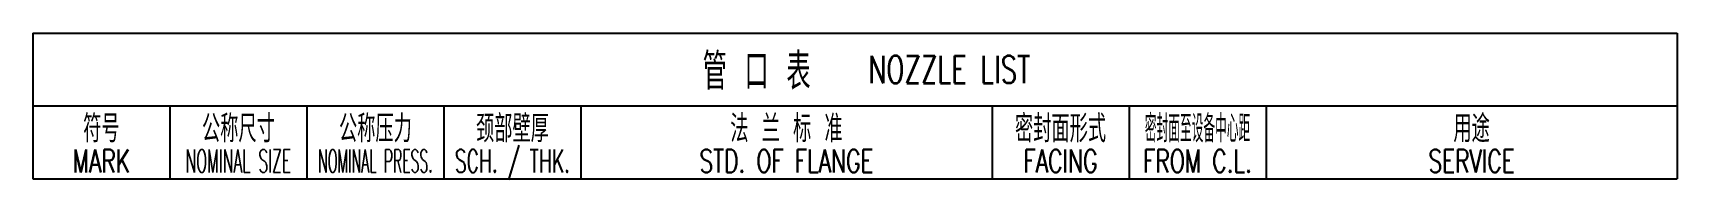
# Model space of a CAD drawing. Extents: x -180 to 0, y -16 to 0.
import ezdxf
from ezdxf.enums import TextEntityAlignment as Align

# ---------------------------------------------------------------- set-up
doc = ezdxf.new("R2010")
doc.units = 0
doc.header["$MEASUREMENT"] = 0
doc.layers.get('0').update_dxf_attribs({"linetype": 'CONTINUOUS'})
doc.styles.add('STADHLSD', font='romans.shx', dxfattribs={"width": 0.7, "bigfont": 'hlstd.shx'})

msp = doc.modelspace()

# ---------------------------------------------------------------- linework, layer by layer
at = {"color": 4, "linetype": 'Continuous'}
for p, q in [((-180, 0), (-180, -16)), ((-180, 0), (0, 0)), ((0, 0), (0, -16)), ((-180, -8), (0, -8)), ((-180, -16), (0, -16))]:
    msp.add_line(p, q, dxfattribs=at)
at = {"color": 2, "linetype": 'Continuous'}
for p, q in [((-165, -8), (-165, -16)), ((-150, -8), (-150, -16)), ((-135, -8), (-135, -16)), ((-120, -8), (-120, -16)), ((-75, -8), (-75, -16)), ((-60, -8), (-60, -16)), ((-45, -8), (-45, -16))]:
    msp.add_line(p, q, dxfattribs=at)

# ---------------------------------------------------------------- texts
at = {"color": 2, "linetype": 'Continuous', "style": 'STADHLSD', "width": 0.7}
for s, height, p in [('管 口 表', 4, (-100.77, -4)), ('NOZZLE LIST', 3, (-79.68, -4))]:
    msp.add_text(s, height=height, dxfattribs=at).set_placement(p, align=Align.MIDDLE)
at = {"color": 2, "linetype": 'Continuous', "style": 'STADHLSD'}
for s, width, p in [('符号', 0.7, (-172.5, -9)), ('公称尺寸', 0.7, (-157.5, -9)), ('公称压力', 0.7, (-142.5, -9)), ('颈部壁厚', 0.7, (-127.5, -9)), ('法 兰 标 准', 0.7, (-97.5, -9)), ('密封面形式', 0.7, (-67.5, -9)), ('密封面至设备中心距', 0.45, (-52.5, -9)), ('用途', 0.7, (-22.5, -9))]:
    msp.add_text(s, height=3, dxfattribs=dict(at, width=width)).set_placement(p, align=Align.TOP_CENTER)
for s, width, p in [('SCH. / THK.', 0.6, (-127.5, -15.3)), ('MARK', 0.7, (-172.5, -15.3)), ('NOMINAL SIZE', 0.5, (-157.5, -15.3)), ('NOMINAL PRESS.', 0.45, (-142.5, -15.3)), ('STD. OF FLANGE', 0.7, (-97.5, -15.3)), ('FACING', 0.7, (-67.5, -15.3)), ('FROM C.L.', 0.7, (-52.5, -15.3)), ('SERVICE', 0.7, (-22.5, -15.3))]:
    msp.add_text(s, height=2.5, dxfattribs=dict(at, width=width)).set_placement(p, align=Align.CENTER)

doc.saveas('drawing.dxf')
